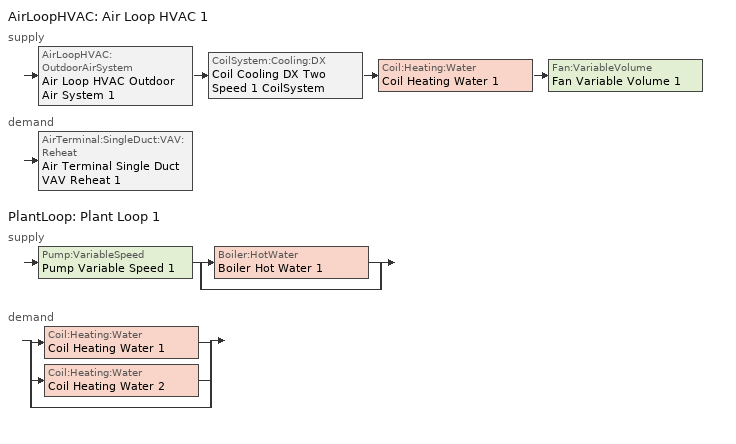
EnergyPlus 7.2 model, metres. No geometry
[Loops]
AirLoopHVAC 'Air Loop HVAC 1'
 supply: AirLoopHVAC:OutdoorAirSystem 'Air Loop HVAC Outdoor Air System 1' > CoilSystem:Cooling:DX 'Coil Cooling DX Two Speed 1 CoilSystem' > Coil:Heating:Water 'Coil Heating Water 1' > Fan:VariableVolume 'Fan Variable Volume 1'
 demand: AirTerminal:SingleDuct:VAV:Reheat 'Air Terminal Single Duct VAV Reheat 1'
PlantLoop 'Plant Loop 1'
 supply: Pump:VariableSpeed 'Pump Variable Speed 1' > split
  | Boiler:HotWater 'Boiler Hot Water 1'
  | bypass
 demand: split
  | Coil:Heating:Water 'Coil Heating Water 1'
  | Coil:Heating:Water 'Coil Heating Water 2'
  | bypass
[Site:Location]
Fairbanks/Int'l Airpor_AK_USA Design_Conditions: Latitude {deg}=64.82; Longitude {deg}=-147.87; Time Zone {hr}=-9; Elevation {m}=138
[SizingPeriod:DesignDay] Day of Month=21; Dry-Bulb Temperature Range Modifier Type=DefaultMultipliers; Barometric Pressure {Pa}=99678; Rain Indicator=No; Snow Indicator=No; Daylight Saving Time Indicator=No
Name | Month | Day Type | Maximum Dry-Bulb Temperature {C} | Daily Dry-Bulb Temperature Range {deltaC} | Humidity Condition Type | Wetbulb or DewPoint at Maximum Dry-Bulb {C} | Wind Speed {m/s} | Wind Direction {deg} | Solar Model Indicator | Sky Clearness | ASHRAE Clear Sky Optical Depth for Beam Irradiance (taub) | ASHRAE Clear Sky Optical Depth for Diffuse Irradiance (taud) | Enthalpy at Maximum Dry-Bulb {J/kg}
Fairbanks/Int'l Airpor Ann Htg 99% Condns DB | 1 | WinterDesignDay | -38.9 | 0 | Wetbulb | -38.9 | 0.3 | 20 | ASHRAEClearSky | 0
Fairbanks/Int'l Airpor Ann Clg 2% Condns WB=>MDB | 7 | SummerDesignDay | 21.9 | 10.2 | Wetbulb | 15.6 | 3.1 | 180 | ASHRAETau |  | 0.387 | 2.212
Fairbanks/Int'l Airpor Ann Clg .4% Condns Enth=>MDB | 7 | SummerDesignDay | 24.7 | 10.2 | Enthalpy |  | 3.1 | 180 | ASHRAETau |  | 0.387 | 2.212 | 48800
Fairbanks/Int'l Airpor Ann Clg 2% Condns Enth=>MDB | 7 | SummerDesignDay | 21.9 | 10.2 | Enthalpy |  | 3.1 | 180 | ASHRAETau |  | 0.387 | 2.212 | 43900
Fairbanks/Int'l Airpor Ann Htg 99.6% Condns DB | 1 | WinterDesignDay | -41.9 | 0 | Wetbulb | -41.9 | 0.3 | 20 | ASHRAEClearSky | 0
Fairbanks/Int'l Airpor Ann Htg Wind 99% Condns WS=>MCDB | 1 | WinterDesignDay | -13.9 | 0 | Wetbulb | -13.9 | 7.5 | 20 | ASHRAEClearSky | 0
Fairbanks/Int'l Airpor Ann Clg 1% Condns DB=>MWB | 7 | SummerDesignDay | 25.6 | 10.2 | Wetbulb | 15.5 | 3.1 | 180 | ASHRAETau |  | 0.387 | 2.212
Fairbanks/Int'l Airpor Ann Clg 1% Condns DP=>MDB | 7 | SummerDesignDay | 17.8 | 10.2 | Dewpoint | 13.7 | 3.1 | 180 | ASHRAETau |  | 0.387 | 2.212
Fairbanks/Int'l Airpor Ann Hum_n 99.6% Condns DP=>MCDB | 1 | WinterDesignDay | -35.6 | 0 | Dewpoint | -39.7 | 0.3 | 20 | ASHRAEClearSky | 0
Fairbanks/Int'l Airpor Ann Clg 2% Condns DP=>MDB | 7 | SummerDesignDay | 17.3 | 10.2 | Dewpoint | 12.8 | 3.1 | 180 | ASHRAETau |  | 0.387 | 2.212
Fairbanks/Int'l Airpor Ann Hum_n 99% Condns DP=>MCDB | 1 | WinterDesignDay | -33.4 | 0 | Dewpoint | -37.6 | 0.3 | 20 | ASHRAEClearSky | 0
Fairbanks/Int'l Airpor Ann Clg 1% Condns WB=>MDB | 7 | SummerDesignDay | 23.3 | 10.2 | Wetbulb | 16.4 | 3.1 | 180 | ASHRAETau |  | 0.387 | 2.212
Fairbanks/Int'l Airpor Ann Htg Wind 99.6% Condns WS=>MCDB | 1 | WinterDesignDay | -15.6 | 0 | Wetbulb | -15.6 | 8.9 | 20 | ASHRAEClearSky | 0
Fairbanks/Int'l Airpor Ann Clg 1% Condns Enth=>MDB | 7 | SummerDesignDay | 23 | 10.2 | Enthalpy |  | 3.1 | 180 | ASHRAETau |  | 0.387 | 2.212 | 46100
Fairbanks/Int'l Airpor Ann Clg .4% Condns WB=>MDB | 7 | SummerDesignDay | 24.7 | 10.2 | Wetbulb | 17.2 | 3.1 | 180 | ASHRAETau |  | 0.387 | 2.212
Fairbanks/Int'l Airpor Ann Clg .4% Condns DB=>MWB | 7 | SummerDesignDay | 27.4 | 10.2 | Wetbulb | 16.1 | 3.1 | 180 | ASHRAETau |  | 0.387 | 2.212
Fairbanks/Int'l Airpor Ann Clg 2% Condns DB=>MWB | 7 | SummerDesignDay | 23.7 | 10.2 | Wetbulb | 14.7 | 3.1 | 180 | ASHRAETau |  | 0.387 | 2.212
Fairbanks/Int'l Airpor Ann Clg .4% Condns DP=>MDB | 7 | SummerDesignDay | 18.4 | 10.2 | Dewpoint | 14.7 | 3.1 | 180 | ASHRAETau |  | 0.387 | 2.212
[Building]
Building 1
[AirLoopHVAC]
Air Loop HVAC 1: Design Supply Air Flow Rate {m3/s}=AutoSize
[Sizing:System]
Air Loop HVAC 1: Type of Load to Size On=Sensible; Design Outdoor Air Flow Rate {m3/s}=Autosize; Minimum System Air Flow Ratio=0.3; Preheat Design Temperature {C}=7; Preheat Design Humidity Ratio {kgWater/kgDryAir}=0.008; Precool Design Temperature {C}=12.8; Precool Design Humidity Ratio {kgWater/kgDryAir}=0.008; Central Cooling Design Supply Air Temperature {C}=12.8; Central Heating Design Supply Air Temperature {C}=12.8; Sizing Option=NonCoincident; 100% Outdoor Air in Cooling=Yes; 100% Outdoor Air in Heating=Yes; Central Cooling Design Supply Air Humidity Ratio {kgWater/kgDryAir}=0.0085; Central Heating Design Supply Air Humidity Ratio {kgWater/kgDryAir}=0.008; Cooling Design Air Flow Method=DesignDay; Cooling Design Air Flow Rate {m3/s}=0; Heating Design Air Flow Method=DesignDay; Heating Design Air Flow Rate {m3/s}=0; System Outdoor Air Method=ZoneSum
[Controller:WaterCoil]
Controller Water Coil 1: Control Variable=Temperature; Action=Normal; Actuator Variable=Flow; Controller Convergence Tolerance {deltaC}=Autosize; Maximum Actuated Flow {m3/s}=Autosize; Minimum Actuated Flow {m3/s}=1e-07
[AvailabilityManager:Scheduled]
Name | Schedule
AvailabilityManager:Scheduled {3412bc73-f17d-4c53-86a3-cb742be54902} | Schedule:Compact {75b668c9-d99b-4c9a-b12e-ec4d0efd6c4f}
AvailabilityManager:Scheduled {830647ee-55aa-4934-bf3f-3181b6bcf4f3} | Schedule:Compact {6bb74b6c-8f25-4a40-9862-a919e560c2b2}
[Controller:OutdoorAir]
Controller Outdoor Air 1: Minimum Outdoor Air Flow Rate {m3/s}=Autosize; Maximum Outdoor Air Flow Rate {m3/s}=Autosize; Economizer Control Type=FixedDryBulb; Economizer Control Action Type=ModulateFlow; Economizer Maximum Limit Dry-Bulb Temperature {C}=30; Economizer Maximum Limit Enthalpy {J/kg}=64000; Economizer Minimum Limit Dry-Bulb Temperature {C}=-100; Lockout Type=NoLockout; Minimum Limit Type=FixedMinimum; High Humidity Control=No; Control High Indoor Humidity Based on Outdoor Humidity Ratio=Yes; Heat Recovery Bypass Control Type=BypassWhenOAFlowGreaterThanMinimum
[SetpointManager:MixedAir] Control Variable=Temperature
Setpoint Manager Mixed Air 3; Setpoint Manager Mixed Air 2; Setpoint Manager Mixed Air 1
[CoilSystem:Cooling:DX]
Coil Cooling DX Two Speed 1 CoilSystem: Availability Schedule=Always_On; Cooling Coil=Coil Cooling DX Two Speed 1
[Coil:Cooling:DX:TwoSpeed]
Coil Cooling DX Two Speed 1: Availability Schedule=Always_On; Rated High Speed Total Cooling Capacity {W}=Autosize; Rated High Speed Sensible Heat Ratio=Autosize; Rated High Speed COP {W/W}=5.5; Rated High Speed Air Flow Rate {m3/s}=Autosize; Total Cooling Capacity Function of Temperature Curve=Curve Biquadratic 1; Total Cooling Capacity Function of Flow Fraction Curve=Curve Quadratic 1; Energy Input Ratio Function of Temperature Curve=Curve Biquadratic 2; Energy Input Ratio Function of Flow Fraction Curve=Curve Quadratic 2; Part Load Fraction Correlation Curve=Curve Quadratic 3; Rated Low Speed Total Cooling Capacity {W}=Autosize; Rated Low Speed Sensible Heat Ratio=0.69; Rated Low Speed COP {W/W}=6.6; Rated Low Speed Air Flow Rate {m3/s}=Autosize; Low Speed Total Cooling Capacity Function of Temperature Curve=Curve Biquadratic 3; Low Speed Energy Input Ratio Function of Temperature Curve=Curve Biquadratic 4; Condenser Type=AirCooled; High Speed Evaporative Condenser Effectiveness=0; Low Speed Evaporative Condenser Effectiveness=0; Basin Heater Capacity {W/K}=10; Basin Heater Setpoint Temperature {C}=2
[Coil:Heating:Water] Availability Schedule=Always_On; U-Factor Times Area Value {W/K}=Autosize; Maximum Water Flow Rate {m3/s}=Autosize; Performance Input Method=UFactorTimesAreaAndDesignWaterFlowRate; Rated Capacity {W}=Autosize; Rated Inlet Water Temperature {C}=82.2; Rated Inlet Air Temperature {C}=16.6; Rated Outlet Water Temperature {C}=71.1; Rated Outlet Air Temperature {C}=32.2; Rated Ratio for Air and Water Convection=0.5
Coil Heating Water 1; Coil Heating Water 2
[Fan:VariableVolume]
Fan Variable Volume 1: Availability Schedule=Always_On; Fan Efficiency=0.5; Pressure Rise {Pa}=500; Maximum Flow Rate {m3/s}=AutoSize; Fan Power Minimum Flow Rate Input Method=FixedFlowRate; Fan Power Minimum Flow Fraction=0; Fan Power Minimum Air Flow Rate {m3/s}=0; Motor Efficiency=0.93; Motor In Airstream Fraction=1; Fan Power Coefficient 1=0.0407599; Fan Power Coefficient 2=0.088045; Fan Power Coefficient 3=-0.0729261; Fan Power Coefficient 4=0.94374; Fan Power Coefficient 5=0
[SetpointManager:Scheduled] Control Variable=Temperature
Name | Schedule
Setpoint Manager Scheduled 1 | Deck_Temperature
Setpoint Manager Scheduled 2 | Hot_Water_Temperature
[AirTerminal:SingleDuct:VAV:Reheat]
Air Terminal Single Duct VAV Reheat 1: Availability Schedule=Always_On; Maximum Air Flow Rate {m3/s}=Autosize; Zone Minimum Air Flow Input Method=Constant; Constant Minimum Air Flow Fraction=0.3; Fixed Minimum Air Flow Rate {m3/s}=0.3; Reheat Coil=Coil Heating Water 2; Maximum Hot Water or Steam Flow Rate {m3/s}=Autosize; Minimum Hot Water or Steam Flow Rate {m3/s}=0; Convergence Tolerance=0.001; Damper Heating Action=Normal; Maximum Flow per Zone Floor Area During Reheat {m3/s-m2}=Autocalculate; Maximum Flow Fraction During Reheat=Autocalculate; Maximum Reheat Air Temperature {C}=35
[PlantLoop]
Plant Loop 1: Fluid Type=Water; Plant Equipment Operation Scheme=Plant Loop 1 Operation Scheme List; Maximum Loop Temperature {C}=100; Minimum Loop Temperature {C}=0; Maximum Loop Flow Rate {m3/s}=Autosize; Minimum Loop Flow Rate {m3/s}=0; Plant Loop Volume {m3}=Autocalculate; Load Distribution Scheme=Optimal
[PlantEquipmentOperationSchemes]
Plant Loop 1 Operation Scheme List: Control Scheme Object Type 1=PlantEquipmentOperation:HeatingLoad; Control Scheme Name 1=Plant Loop 1 Heating Operation Scheme; Control Scheme Schedule Name 1=Plant Loop 1 On Schedule
[PlantEquipmentOperation:HeatingLoad]
Plant Loop 1 Heating Operation Scheme: Load Range Lower Limit 1 {W}=0; Load Range Upper Limit 1 {W}=1000000000; Range Equipment List Name 1=Plant Loop 1 Heating Equipment List
[PlantEquipmentList]
Plant Loop 1 Heating Equipment List: Boiler:HotWater, Boiler Hot Water 1
[Sizing:Plant]
Plant Loop 1: Loop Type=Heating; Design Loop Exit Temperature {C}=82; Loop Design Temperature Difference {deltaC}=11
[Pump:VariableSpeed]
Pump Variable Speed 1: Rated Flow Rate {m3/s}=Autosize; Rated Pump Head {Pa}=179352; Rated Power Consumption {W}=Autosize; Motor Efficiency=0.9; Fraction of Motor Inefficiencies to Fluid Stream=0; Coefficient 1 of the Part Load Performance Curve=0; Coefficient 2 of the Part Load Performance Curve=1; Coefficient 3 of the Part Load Performance Curve=0; Coefficient 4 of the Part Load Performance Curve=0; Minimum Flow Rate {m3/s}=0; Pump Control Type=Intermittent
[Boiler:HotWater]
Boiler Hot Water 1: Fuel Type=NaturalGas; Nominal Capacity {W}=Autosize; Nominal Thermal Efficiency=0.66; Design Water Outlet Temperature {C}=82; Design Water Flow Rate {m3/s}=Autosize; Minimum Part Load Ratio=0; Maximum Part Load Ratio=1; Optimum Part Load Ratio=1; Water Outlet Upper Temperature Limit {C}=99; Boiler Flow Mode=ConstantFlow; Parasitic Electric Load {W}=0; Sizing Factor=1
[Schedule:Day:Interval]
Hot_Water_Temperature_Default; Hot_Water_Temperature_Winter_Design_Day; Hot_Water_Temperature_Summer_Design_Day: No, 24:00, 67
Deck_Temperature_Default; Deck_Temperature_Winter_Design_Day; Deck_Temperature_Summer_Design_Day: No, 24:00, 12.8
Always_On_Winter_Design_Day; Always_On_Default; Always_On_Summer_Design_Day: No, 24:00, 1
[Schedule:Week:Daily]
Schedule:Week:Daily {0f1adfb9-b129-4615-aa63-53c8a4678e80}: Always_On_Default, Always_On_Default, Always_On_Default, Always_On_Default, Always_On_Default, Always_On_Default, Always_On_Default, Always_On_Default, Always_On_Summer_Design_Day, Always_On_Winter_Design_Day, Always_On_Default, Always_On_Default
Schedule:Week:Daily {d5f10964-0e52-42a5-aa2d-116bfd7b10de}: Hot_Water_Temperature_Default, Hot_Water_Temperature_Default, Hot_Water_Temperature_Default, Hot_Water_Temperature_Default, Hot_Water_Temperature_Default, Hot_Water_Temperature_Default, Hot_Water_Temperature_Default, Hot_Water_Temperature_Default, Hot_Water_Temperature_Summer_Design_Day, Hot_Water_Temperature_Winter_Design_Day, Hot_Water_Temperature_Default, Hot_Water_Temperature_Default
Schedule:Week:Daily {cdec3a16-59c3-4467-8f8d-7cc2a65a91e4}: Deck_Temperature_Default, Deck_Temperature_Default, Deck_Temperature_Default, Deck_Temperature_Default, Deck_Temperature_Default, Deck_Temperature_Default, Deck_Temperature_Default, Deck_Temperature_Default, Deck_Temperature_Summer_Design_Day, Deck_Temperature_Winter_Design_Day, Deck_Temperature_Default, Deck_Temperature_Default
[Schedule:Year]
Always_On: Schedule:Week:Daily {0f1adfb9-b129-4615-aa63-53c8a4678e80}, 1, 1, 12, 31
Hot_Water_Temperature: Schedule:Week:Daily {d5f10964-0e52-42a5-aa2d-116bfd7b10de}, 1, 1, 12, 31
Deck_Temperature: Schedule:Week:Daily {cdec3a16-59c3-4467-8f8d-7cc2a65a91e4}, 1, 1, 12, 31
[Schedule:Compact]
Schedule:Compact {75b668c9-d99b-4c9a-b12e-ec4d0efd6c4f}; Schedule:Compact {6bb74b6c-8f25-4a40-9862-a919e560c2b2}; Plant Loop 1 On Schedule: Through: 12/31, For: AllDays, Until: 24:00, 1
[Curve:Biquadratic]
Name | Coefficient1 Constant | Coefficient2 x | Coefficient3 x**2 | Coefficient4 y | Coefficient5 y**2 | Coefficient6 x*y | Minimum Value of x {BasedOnField A2} | Maximum Value of x {BasedOnField A2} | Minimum Value of y {BasedOnField A3} | Maximum Value of y {BasedOnField A3}
Curve Biquadratic 1 | 0.42415 | 0.04426 | -0.00042 | 0.00333 | -8e-05 | -0.00021 | 17 | 22 | 13 | 46
Curve Biquadratic 2 | 1.23649 | -0.02431 | 0.00057 | -0.01434 | 0.00063 | -0.00038 | 17 | 22 | 13 | 46
Curve Biquadratic 3; Curve Biquadratic 4 | 0 | 0 | 0 | 0 | 0 | 0 | 0 | 1 | 0 | 1
[Curve:Quadratic]
Name | Coefficient1 Constant | Coefficient2 x | Coefficient3 x**2 | Minimum Value of x {BasedOnField A2} | Maximum Value of x {BasedOnField A2}
Curve Quadratic 1 | 0.77136 | 0.34053 | -0.11088 | 0.75918 | 1.13877
Curve Quadratic 2 | 1.2055 | -0.32953 | 0.12308 | 0.75918 | 1.13877
Curve Quadratic 3 | 0.771 | 0.229 | 0 | 0 | 1
